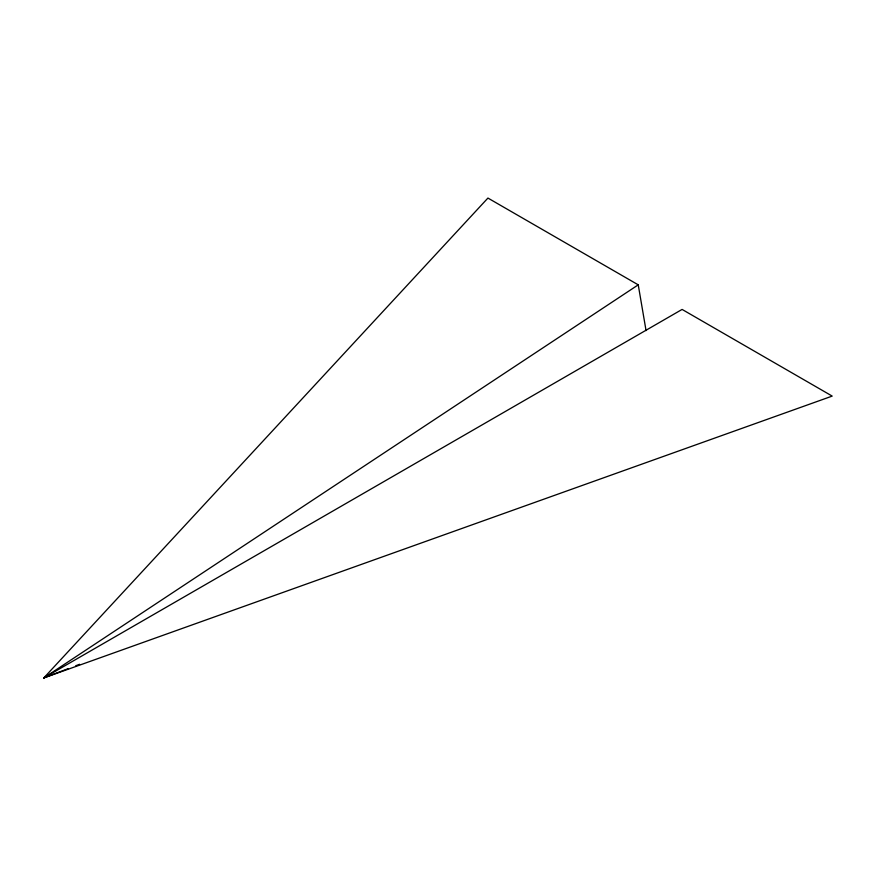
<?xml version="1.0" encoding="UTF-8"?>
<svg xmlns="http://www.w3.org/2000/svg" width="876" height="876" viewBox="0 0 876 876"><rect width="100%" height="100%" fill="white"/><g stroke="black" fill="none" stroke-linecap="round" stroke-linejoin="round"><path stroke-width="1.31" d="M68.076 668.673L43.8 677.936L682.097 309.425L832.2 396.094L43.8 677.936L487.932 198.064L638.243 284.842L646.05 330.591M43.8 677.936L638.243 284.842M75.752 665.749L79.585 664.282"/></g></svg>
